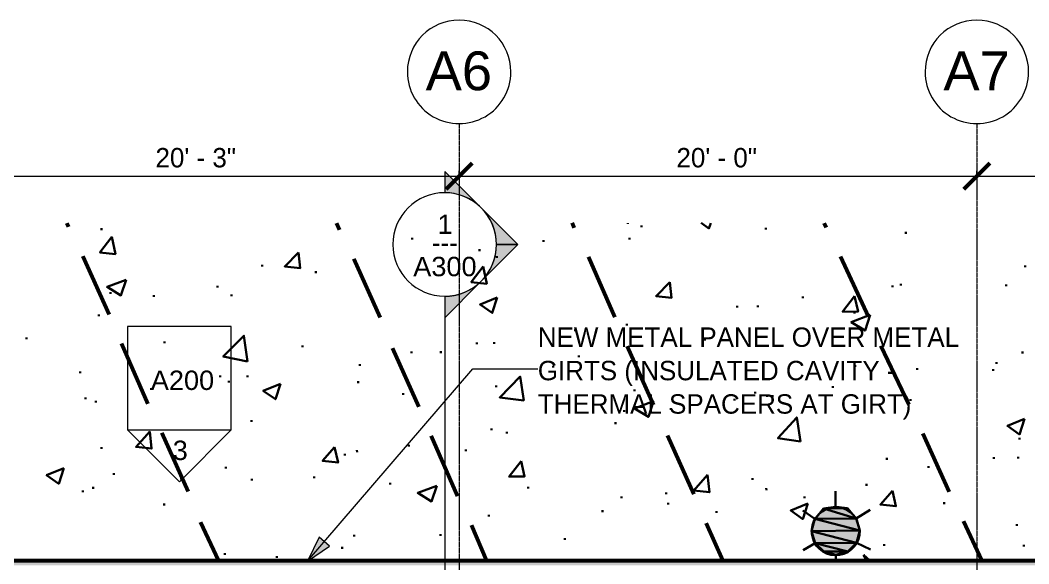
# Model space of a CAD drawing. Header units: inches. Extents: x -4136 to -1276, y 10223 to 12022.
# Drawn here: x -2745.7 to -2278.1, y 11769.1 to 12021.4 of the extents above; entities that cross this region are included whole.
import ezdxf

# ---------------------------------------------------------------- set-up
doc = ezdxf.new("R2010")
doc.units = ezdxf.units.IN
doc.header["$MEASUREMENT"] = 0
doc.linetypes.add('Grid Line 1_2_', pattern=[0.875, 0.5, -0.125, 0.125, -0.125])
doc.linetypes.add('IMPORT-DASHEDX2 _3_', pattern=[0.225, 0.15, -0.075])
for name, color, linetype, lineweight in [('A-ANNO-DIMS', 211, 'Continuous', 9), ('A-ANNO-DIMS-96', 211, 'Continuous', 9), ('A-WALL', 113, 'Continuous', 13), ('A-WALL-5', 113, 'Continuous', 50), ('G-ANNO-SYMB', 111, 'Continuous', 9), ('G-ANNO-TEXT', 231, 'Continuous', 9), ('PDF_Geometry-3', 253, 'Continuous', 30), ('PDF_Geometry-5', 111, 'Continuous', 50), ('PDF_Solid Fills-3', 253, 'Continuous', 30), ('S-GRID-1', 1, 'Grid Line 1_2_', 9), ('S-GRID-IDEN', 1, 'Continuous', 9), ('site plan_dwg _3_-1', 254, 'IMPORT-DASHEDX2 _3_', 9)]:
    doc.layers.add(name, color=color, linetype=linetype, lineweight=lineweight)
doc.styles.add('Arial', font='arial.ttf', dxfattribs={"height": 18})
doc.styles.add('Arial_1', font='arial.ttf', dxfattribs={"height": 9})
doc.styles.add('Century Gothic', font='ufonts.com_century-gothic.ttf', dxfattribs={"height": 9})
doc.dimstyles.new('OD__1__Tol__', dxfattribs={"dimscale": 12, "dimtxt": 9.397514, "dimasz": 1, "dimexe": 0.75, "dimexo": 0.5, "dimgap": 0.125, "dimtad": 1, "dimdec": 0, "dimzin": 3, "dimdsep": 46, "dimlunit": 4, "dimtxsty": 'Century Gothic', "dimblk1": 'OBLIQUE', "dimblk2": 'OBLIQUE', "dimsah": 1, "dimcen": 0.09, "dimdle": 0.75, "dimazin": 0, "dimtfac": 1, "dimtdec": 4, "dimtix": 1, "dimtmove": 0, "dimatfit": 3, "dimfxl": 1, "dimtvp": 1, "dimtfill": 1, "dimfrac": 2, "dimtolj": 1, "dimtzin": 0, "dimarcsym": 2})

# ---------------------------------------------------------------- blocks, each defined once
blk = doc.blocks.new('site plan_dwg _3_-1267336-FLOOR PLAN - 1ST FLOOR PLAN')
at = {"layer": 'PDF_Solid Fills-3'}
for points in [[(2676.92, 1929.8), (2696.12, 1929.8), (2680.92, 1934.6), (2677.12, 1930.03)], [(2680.92, 1934.6), (2692.12, 1934.6), (2686.52, 1935.4)], [(2696.12, 1929.8), (2680.92, 1934.6), (2692.12, 1934.6)], [(2675.32, 1924.2), (2697.72, 1924.2), (2676.92, 1929.8)], [(2697.72, 1924.2), (2676.92, 1929.8), (2696.12, 1929.8), (2696.32, 1929.1)], [(2676.92, 1918.6), (2696.12, 1918.6), (2675.32, 1924.2)], [(2696.12, 1918.6), (2675.32, 1924.2), (2697.72, 1924.2)], [(2680.92, 1914.6), (2692.12, 1914.6), (2676.92, 1918.6)], [(2692.12, 1914.6), (2676.92, 1918.6), (2696.12, 1918.6)], [(2686.52, 1913), (2680.92, 1914.6), (2692.12, 1914.6)], [(2700.76, 1910.25), (2699.32, 1913), (2702.25, 1910.24)]]:
    blk.add_hatch(color=256, dxfattribs=at).paths.add_polyline_path(points, flags=0)
at = {"layer": 'PDF_Geometry-3'}
for p, q in [((2347.32, 2067.4), (2347.32, 2066.6)), ((2591.32, 2067.82), (2591.32, 2067.4)), ((2597.72, 2066.6), (2597.72, 2065.8)), ((2655.32, 2065), (2655.32, 2064.2)), ((2720.12, 2062.6), (2720.12, 2061.8)), ((2491.32, 2061.8), (2491.32, 2061)), ((2552.12, 2060.2), (2552.12, 2059.4)), ((2592.12, 2061), (2592.12, 2060.2)), ((2522.52, 2056.2), (2522.52, 2055.4)), ((2530.52, 2053), (2530.52, 2052.2)), ((2421.72, 2049.8), (2421.72, 2049)), ((2446.52, 2046.6), (2446.52, 2045.8)), ((2468.12, 2043.4), (2468.12, 2042.6)), ((2775.32, 2046.6), (2775.32, 2045.8)), ((2400.92, 2040.2), (2400.92, 2039.4)), ((2351.32, 2037.8), (2351.32, 2037)), ((2371.32, 2036.2), (2371.32, 2035.4)), ((2407.32, 2036.2), (2407.32, 2035.4)), ((2713.72, 2037.8), (2713.72, 2037)), ((2717.72, 2038.6), (2717.72, 2037.8)), ((2766.52, 2037.8), (2766.52, 2037)), ((2672.12, 2033), (2672.12, 2032.2)), ((2345.72, 2027.4), (2345.72, 2026.6)), ((2641.72, 2029), (2641.72, 2028.2)), ((2651.32, 2029), (2651.32, 2028.2)), ((2696.12, 2025.8), (2696.12, 2025)), ((2590.52, 2021), (2590.52, 2020.2)), ((2312.12, 2017), (2312.12, 2016.2)), ((2566.52, 2018.6), (2566.52, 2017.8)), ((2376.12, 2014.6), (2376.12, 2013.8)), ((2440.12, 2012.2), (2440.12, 2011.4)), ((2520.92, 2013), (2520.92, 2012.2)), ((2528.92, 2013), (2528.92, 2012.2)), ((2626.52, 2013.8), (2626.52, 2013)), ((2490.52, 2009), (2490.52, 2008.2)), ((2504.12, 2009), (2504.12, 2008.2)), ((2568.12, 2006.6), (2568.12, 2005.8)), ((2773.72, 2006.6), (2773.72, 2005.8)), ((2466.52, 2003.4), (2466.52, 2002.6)), ((2556.12, 2001.8), (2556.12, 2001)), ((2632.12, 2003.4), (2632.12, 2002.6)), ((2761.72, 2001.8), (2761.72, 2001)), ((2336.92, 2001), (2336.92, 2000.2)), ((2401.72, 1998.6), (2401.72, 1997.8)), ((2414.52, 1998.6), (2414.52, 1997.8)), ((2696.12, 2001), (2696.12, 2000.2)), ((2712.12, 1997.8), (2712.12, 1997)), ((2724.92, 1999.4), (2724.92, 1998.6)), ((2760.12, 1998.6), (2760.12, 1997.8)), ((2369.72, 1993), (2369.72, 1992.2)), ((2405.72, 1996.2), (2405.72, 1995.4)), ((2465.72, 1995.4), (2465.72, 1994.6)), ((2529.72, 1993), (2529.72, 1992.2)), ((2339.32, 1989), (2339.32, 1988.2)), ((2344.12, 1987.4), (2344.12, 1986.6)), ((2486.52, 1989.8), (2486.52, 1989)), ((2593.72, 1990.6), (2593.72, 1989.8)), ((2649.72, 1989), (2649.72, 1988.2)), ((2655.32, 1987.4), (2655.32, 1986.6)), ((2657.72, 1987.4), (2657.72, 1986.6)), ((2685.72, 1991.4), (2685.72, 1990.6)), ((2640.12, 1985.8), (2640.12, 1985)), ((2721.72, 1985), (2721.72, 1984.2)), ((2588.92, 1981), (2588.92, 1980.2)), ((2610.52, 1981.8), (2610.52, 1981)), ((2416.12, 1977.8), (2416.12, 1977)), ((2584.92, 1975.4), (2584.92, 1974.6)), ((2527.32, 1973), (2527.32, 1972.2)), ((2534.52, 1971.4), (2534.52, 1970.6)), ((2346.52, 1965.8), (2346.52, 1965)), ((2488.92, 1965.8), (2488.92, 1965)), ((2772.12, 1966.6), (2772.12, 1965.8)), ((2459.32, 1961.8), (2459.32, 1961)), ((2464.92, 1963.4), (2464.92, 1962.6)), ((2515.32, 1963.4), (2515.32, 1962.6)), ((2404.12, 1956.2), (2404.12, 1955.4)), ((2710.52, 1957.8), (2710.52, 1957)), ((2760.12, 1957.8), (2760.12, 1957)), ((2771.32, 1957.8), (2771.32, 1957)), ((2352.12, 1953.8), (2352.12, 1953)), ((2383.32, 1951.4), (2383.32, 1950.6)), ((2416.12, 1950.6), (2416.12, 1949.8)), ((2444.92, 1951.4), (2444.92, 1950.6)), ((2729.72, 1953.8), (2729.72, 1953)), ((2337.72, 1945.8), (2337.72, 1945)), ((2342.52, 1947.4), (2342.52, 1946.6)), ((2480.12, 1948.2), (2480.12, 1947.4)), ((2544.12, 1945.8), (2544.12, 1945)), ((2648.12, 1949), (2648.12, 1948.2)), ((2700.92, 1945.8), (2700.92, 1945)), ((2587.32, 1941), (2587.32, 1940.2)), ((2608.12, 1942.6), (2608.12, 1941.8)), ((2654.52, 1944.2), (2654.52, 1943.4)), ((2686.52, 1935.4), (2686.52, 1942.6)), ((2375.32, 1939.4), (2375.32, 1938.6)), ((2608.92, 1937.8), (2608.92, 1937)), ((2672.12, 1940.2), (2672.12, 1939.4)), ((2736.92, 1937), (2736.92, 1936.2)), ((2525.72, 1933), (2525.72, 1932.2)), ((2578.52, 1934.6), (2578.52, 1933.8)), ((2631.32, 1933.8), (2631.32, 1933)), ((2676.92, 1929.8), (2671.32, 1933.8)), ((2770.52, 1926.6), (2770.52, 1925.8)), ((2463.32, 1924.2), (2463.32, 1923.4)), ((2503.32, 1924.2), (2503.32, 1923.4)), ((2560.92, 1921.8), (2560.92, 1921)), ((2457.72, 1918.6), (2457.72, 1917.8)), ((2676.92, 1918.6), (2671.32, 1915.4)), ((2696.12, 1918.6), (2702.52, 1915.4)), ((2708.92, 1917.8), (2708.92, 1917)), ((2403.32, 1916.2), (2403.32, 1915.4)), ((2427.32, 1914.6), (2427.32, 1913.8)), ((2686.52, 1913), (2686.52, 1910.37)), ((2773.72, 1917), (2773.72, 1916.2)), ((2728.92, 1910.6), (2728.92, 1910.02))]:
    blk.add_line(p, q, dxfattribs=at)
at = {"layer": 'PDF_Geometry-3', "flags": 128}
for points in [[(2629.75, 2067.5), (2628.92, 2065), (2625.36, 2067.54)], [(2702.52, 1933.8), (2696.12, 1929.8), (2697.72, 1924.2)]]:
    blk.add_lwpolyline(points, dxfattribs=at)
for points in [[(2352.12, 2063.4), (2353.72, 2055.4), (2346.52, 2056.2)], [(2438.52, 2055.4), (2439.32, 2048.2), (2432.12, 2049)], [(2524.12, 2048.2), (2525.72, 2040.2), (2518.52, 2041)], [(2358.52, 2043.4), (2356.12, 2036.2), (2349.72, 2040.2)], [(2610.52, 2040.2), (2611.32, 2033), (2604.12, 2033.8)], [(2530.52, 2033.8), (2528.12, 2026.6), (2522.52, 2030.6)], [(2696.12, 2033), (2697.72, 2025.8), (2690.52, 2025.8)], [(2703.32, 2024.2), (2700.92, 2017), (2694.52, 2021)], [(2414.52, 2005), (2403.32, 2007.4), (2412.92, 2017)], [(2542.52, 1985.8), (2531.32, 1987.4), (2540.92, 1997)], [(2429.72, 1994.6), (2427.32, 1987.4), (2421.72, 1991.4)], [(2602.52, 1985), (2600.12, 1977.8), (2593.72, 1981.8)], [(2670.52, 1965.8), (2660.12, 1967.4), (2668.92, 1977)], [(2774.52, 1975.4), (2772.12, 1968.2), (2766.52, 1972.2)], [(2368.92, 1973), (2369.72, 1965), (2362.52, 1965.8)], [(2454.52, 1965), (2456.12, 1957.8), (2448.92, 1958.6)], [(2328.92, 1956.2), (2326.52, 1949), (2320.92, 1953)], [(2540.92, 1957.8), (2542.52, 1950.6), (2535.32, 1950.6)], [(2627.32, 1950.6), (2628.12, 1942.6), (2620.92, 1943.4)], [(2501.72, 1946.6), (2499.32, 1939.4), (2492.92, 1943.4)], [(2712.92, 1942.6), (2714.52, 1935.4), (2707.32, 1936.2)], [(2673.72, 1937), (2671.32, 1929.8), (2665.72, 1933.8)]]:
    blk.add_lwpolyline(points, close=True, dxfattribs=at)
at = {"layer": 'PDF_Geometry-3'}
blk.add_arc((2686.55, 1924.03), 11.17, 31.0544, 0.8364, dxfattribs=at)
at = {"layer": 'PDF_Geometry-5'}
for p, q in [((2331.35, 2069.98), (2332.12, 2068.2)), ((2456.37, 2068.94), (2457.72, 2065.8)), ((2565.6, 2068.04), (2566.52, 2065.8)), ((2682.41, 2067.06), (2683.32, 2065)), ((2338.52, 2054.6), (2350.52, 2027.4)), ((2464.12, 2052.2), (2476.12, 2025)), ((2572.92, 2052.2), (2584.92, 2024.2)), ((2689.72, 2051.4), (2702.52, 2023.4)), ((2356.12, 2013.8), (2368.12, 1985.8)), ((2481.72, 2010.6), (2493.72, 1983.4)), ((2590.52, 2010.6), (2602.52, 1983.4)), ((2708.12, 2009.8), (2720.92, 1982.6)), ((2374.52, 1972.2), (2386.52, 1945)), ((2499.32, 1969.8), (2511.32, 1941.8)), ((2608.92, 1969), (2620.92, 1941.8)), ((2727.32, 1969), (2739.32, 1941.8)), ((2392.12, 1930.6), (2400.3, 1912.75)), ((2517.72, 1928.2), (2524.46, 1911.72)), ((2626.52, 1928.2), (2634.08, 1910.81)), ((2745.72, 1928.2), (2754.15, 1909.81))]:
    blk.add_line(p, q, dxfattribs=at)
at = {"layer": 'PDF_Solid Fills-3'}
for p, q in [((2680.92, 1934.6), (2677.12, 1930.03)), ((2686.52, 1935.4), (2680.92, 1934.6)), ((2680.92, 1934.6), (2692.12, 1934.6)), ((2696.12, 1929.8), (2680.92, 1934.6)), ((2696.12, 1929.8), (2680.92, 1934.6)), ((2680.92, 1934.6), (2692.12, 1934.6)), ((2692.12, 1934.6), (2686.52, 1935.4)), ((2692.12, 1934.6), (2696.12, 1929.8)), ((2676.92, 1929.8), (2675.32, 1924.2)), ((2677.12, 1930.03), (2676.92, 1929.8)), ((2676.92, 1929.8), (2696.12, 1929.8)), ((2697.72, 1924.2), (2676.92, 1929.8)), ((2697.72, 1924.2), (2676.92, 1929.8)), ((2676.92, 1929.8), (2696.12, 1929.8)), ((2696.12, 1929.8), (2696.32, 1929.1)), ((2696.32, 1929.1), (2697.72, 1924.2)), ((2675.32, 1924.2), (2697.72, 1924.2)), ((2696.12, 1918.6), (2675.32, 1924.2)), ((2675.32, 1924.2), (2676.92, 1918.6)), ((2696.12, 1918.6), (2675.32, 1924.2)), ((2675.32, 1924.2), (2697.72, 1924.2)), ((2697.72, 1924.2), (2696.12, 1918.6)), ((2676.92, 1918.6), (2696.12, 1918.6)), ((2692.12, 1914.6), (2676.92, 1918.6)), ((2676.92, 1918.6), (2680.92, 1914.6)), ((2692.12, 1914.6), (2676.92, 1918.6)), ((2676.92, 1918.6), (2696.12, 1918.6)), ((2696.12, 1918.6), (2692.12, 1914.6)), ((2686.52, 1913), (2680.92, 1914.6)), ((2680.92, 1914.6), (2692.12, 1914.6)), ((2680.92, 1914.6), (2692.12, 1914.6)), ((2692.12, 1914.6), (2686.52, 1913)), ((2700.76, 1910.25), (2699.32, 1913)), ((2699.32, 1913), (2702.25, 1910.24)), ((2702.25, 1910.24), (2700.76, 1910.25))]:
    blk.add_line(p, q, dxfattribs=at)
blk = doc.blocks.new('Grid - Grid Head - Circle-50561-FLOOR PLAN - 1ST FLOOR PLAN')
at = {"layer": 'S-GRID-IDEN'}
for start, end in [(360, 180), (180, 360)]:
    blk.add_arc((0, 0), 0.25, start, end, dxfattribs=at)
blk = doc.blocks.new('Elevation - Detail Number-151647-FLOOR PLAN - 1ST FLOOR PLAN')
at = {"layer": 'G-ANNO-SYMB'}
for p, q in [((0.25, 0.25), (-0.25, 0.25)), ((-0.25, 0.25), (-0.25, -0.25)), ((0.25, -0.25), (0.25, 0.25)), ((-0.25, -0.25), (0.25, -0.25))]:
    blk.add_line(p, q, dxfattribs=at)
blk = doc.blocks.new('Elevation - Detail Number-151370-FLOOR PLAN - 1ST FLOOR PLAN')
at = {"layer": 'G-ANNO-SYMB'}
for p, q in [((0, 0.25), (-0.25, 0)), ((0.25, 0), (0, 0.25)), ((-0.25, 0), (0.25, 0))]:
    blk.add_line(p, q, dxfattribs=at)
blk = doc.blocks.new('Section - Section Head - Filled-22785-FLOOR PLAN - 1ST FLOOR PLAN')
at = {"layer": 'G-ANNO-SYMB'}
h = blk.add_hatch(color=256, dxfattribs=at)
edge = h.paths.add_edge_path(flags=0)
edge.add_line((-0.4268, 0.1768), (-0.25, 0.3536))
edge.add_line((-0.25, 0.3536), (-0.25, 0.25))
edge.add_arc((-0.25, 0), 0.25, 90, 135)
h = blk.add_hatch(color=256, dxfattribs=at)
edge = h.paths.add_edge_path(flags=0)
edge.add_arc((-0.25, 0), 0.25, 45, 90)
edge.add_line((-0.25, 0.25), (-0.25, 0.3536))
edge.add_line((-0.25, 0.3536), (-0.0732, 0.1768))
h = blk.add_hatch(color=256, dxfattribs=at)
edge = h.paths.add_edge_path(flags=0)
edge.add_arc((-0.25, 0), 0.2503, 137.9216, 180)
edge.add_line((-0.5003, 0), (-0.6036, 0))
edge.add_line((-0.6036, 0), (-0.4358, 0.1678))
h = blk.add_hatch(color=256, dxfattribs=at)
edge = h.paths.add_edge_path(flags=0)
edge.add_line((-0.0642, 0.1678), (0.1036, 0))
edge.add_line((0.1036, 0), (0.0003, 0))
edge.add_arc((-0.25, 0), 0.2503, 0, 42.0784)
for p, q in [((-0.25, 0.3536), (-0.4268, 0.1768)), ((-0.25, 0.25), (-0.25, 0.3536)), ((-0.0732, 0.1768), (-0.25, 0.3536)), ((-0.25, 0.3536), (-0.25, 0.25)), ((-0.4358, 0.1678), (-0.6036, 0)), ((0.1036, 0), (-0.0642, 0.1678)), ((-0.6036, 0), (-0.5003, 0)), ((0.0003, 0), (0.1036, 0))]:
    blk.add_line(p, q, dxfattribs=at)
for centre, radius, start, end in [((-0.2503, 0), 0.25, 360, 180), ((-0.25, 0), 0.25, 90, 135), ((-0.25, 0), 0.25, 45, 90), ((-0.25, 0), 0.2503, 137.9216, 180), ((-0.25, 0), 0.2503, 0, 42.0784), ((-0.2503, 0), 0.25, 180, 360)]:
    blk.add_arc(centre, radius, start, end, dxfattribs=at)
blk = doc.blocks.new('DIMBLOCK19-FLOOR PLAN - 1ST FLOOR PLAN')
at = {"layer": 'A-ANNO-DIMS-96', "lineweight": 50}
for p, q in [((-2785.2, 11949.07), (-2779.2, 11955.07)), ((-2542.2, 11949.07), (-2536.2, 11955.07)), ((-2785.2, 11949.07), (-2791.2, 11943.07)), ((-2542.2, 11949.07), (-2548.2, 11943.07))]:
    blk.add_line(p, q, dxfattribs=at)
at = {"layer": 'A-ANNO-DIMS-96'}
for p, q in [((-2785.2, 11951.56), (-2785.2, 11940.07)), ((-2785.2, 11949.07), (-2785.2, 11951.56)), ((-2542.2, 11951.56), (-2542.2, 11940.07)), ((-2542.2, 11949.07), (-2542.2, 11951.56)), ((-2785.2, 11949.07), (-2542.2, 11949.07))]:
    blk.add_line(p, q, dxfattribs=at)
at = {"layer": 'A-ANNO-DIMS-96', "color": 0, "insert": (-2682.95, 11962.11), "char_height": 9, "width": 46.1821, "attachment_point": 1, "line_spacing_factor": 0.984502, "style": 'Century Gothic', "bg_fill": 3, "box_fill_scale": 1.25, "bg_fill_color": 256, "bg_fill_true_color": 13158600, "bg_fill_transparency": 0}
blk.add_mtext('20\' - 3"', dxfattribs=at)
blk = doc.blocks.new('_Oblique')
at = {"color": 0, "linetype": 'ByBlock', "lineweight": -2}
blk.add_line((-0.5, -0.5), (0.5, 0.5), dxfattribs=at)
blk = doc.blocks.new('DIMBLOCK20-FLOOR PLAN - 1ST FLOOR PLAN')
at = {"layer": 'A-ANNO-DIMS-96', "lineweight": 50}
for p, q in [((-2542.2, 11949.07), (-2536.2, 11955.07)), ((-2302.2, 11949.07), (-2296.2, 11955.07)), ((-2542.2, 11949.07), (-2548.2, 11943.07)), ((-2302.2, 11949.07), (-2308.2, 11943.07))]:
    blk.add_line(p, q, dxfattribs=at)
at = {"layer": 'A-ANNO-DIMS-96'}
for p, q in [((-2542.2, 11951.56), (-2542.2, 11940.07)), ((-2542.2, 11949.07), (-2542.2, 11951.56)), ((-2302.2, 11951.56), (-2302.2, 11940.07)), ((-2302.2, 11949.07), (-2302.2, 11951.56)), ((-2542.2, 11949.07), (-2302.2, 11949.07))]:
    blk.add_line(p, q, dxfattribs=at)
at = {"layer": 'A-ANNO-DIMS-96', "color": 0, "insert": (-2441.45, 11962.11), "char_height": 9, "width": 46.1821, "attachment_point": 1, "line_spacing_factor": 0.984502, "style": 'Century Gothic', "bg_fill": 3, "box_fill_scale": 1.25, "bg_fill_color": 256, "bg_fill_true_color": 13158600, "bg_fill_transparency": 0}
blk.add_mtext('20\' - 0"', dxfattribs=at)
blk = doc.blocks.new('DIMBLOCK21-FLOOR PLAN - 1ST FLOOR PLAN')
at = {"layer": 'A-ANNO-DIMS-96', "lineweight": 50}
for p, q in [((-2302.2, 11949.07), (-2296.2, 11955.07)), ((-1821.2, 11949.07), (-1815.2, 11955.07)), ((-2302.2, 11949.07), (-2308.2, 11943.07)), ((-1821.2, 11949.07), (-1827.2, 11943.07))]:
    blk.add_line(p, q, dxfattribs=at)
at = {"layer": 'A-ANNO-DIMS-96'}
for p, q in [((-2302.2, 11951.56), (-2302.2, 11940.07)), ((-2302.2, 11949.07), (-2302.2, 11951.56)), ((-1821.2, 11951.56), (-1821.2, 11940.07)), ((-1821.2, 11949.07), (-1821.2, 11951.56)), ((-2302.2, 11949.07), (-1821.2, 11949.07))]:
    blk.add_line(p, q, dxfattribs=at)
at = {"layer": 'A-ANNO-DIMS-96', "color": 0, "insert": (-2080.95, 11962.11), "char_height": 9, "width": 46.1821, "attachment_point": 1, "line_spacing_factor": 0.984502, "style": 'Century Gothic', "bg_fill": 3, "box_fill_scale": 1.25, "bg_fill_color": 256, "bg_fill_true_color": 13158600, "bg_fill_transparency": 0}
blk.add_mtext('40\' - 1"', dxfattribs=at)

msp = doc.modelspace()

# ---------------------------------------------------------------- hatches: boundary and pattern name
at = {"layer": 'A-WALL'}
h = msp.add_hatch(color=256, dxfattribs=at)
h.paths.add_polyline_path([(-1883.64, 11769.9), (-1883.64, 11770.65), (-3037.08, 11770.65), (-3037.08, 11769.9), (-1950.2, 11769.9)], flags=0)
h.paths.add_polyline_path([(-1585.45, 11769.9), (-1585.45, 11770.65), (-1843.64, 11770.65), (-1843.64, 11769.9), (-1594.85, 11769.9)], flags=0)
h = msp.add_hatch(color=256, dxfattribs=at)
h.paths.add_polyline_path([(-1883.64, 11768.4), (-1883.64, 11769.9), (-3036.33, 11769.9), (-3036.33, 11768.4), (-1950.2, 11768.4)], flags=0)
h.paths.add_polyline_path([(-1585.45, 11768.4), (-1585.45, 11769.9), (-1843.64, 11769.9), (-1843.64, 11768.4), (-1594.85, 11768.4)], flags=0)
at = {"layer": 'G-ANNO-TEXT'}
msp.add_hatch(color=256, dxfattribs=at).paths.add_polyline_path([(-2612.51, 11770.32), (-2602.25, 11777.32), (-2607.13, 11781.52)], flags=0)

# ---------------------------------------------------------------- linework, layer by layer
at = {"layer": 'A-WALL'}
msp.add_line((-1883.64, 11769.9), (-3036.33, 11769.9), dxfattribs=at)
at = {"layer": 'A-WALL-5'}
msp.add_line((-1883.64, 11770.65), (-3037.08, 11770.65), dxfattribs=at)
at = {"layer": 'G-ANNO-SYMB'}
msp.add_line((-2548.89, 11893.32), (-2548.89, 10238.07), dxfattribs=at)
at = {"layer": 'G-ANNO-TEXT'}
for p, q in [((-2612.51, 11770.32), (-2535.8, 11859.58)), ((-2535.8, 11859.58), (-2505.72, 11859.58)), ((-2607.13, 11781.52), (-2612.51, 11770.32)), ((-2602.25, 11777.32), (-2607.13, 11781.52)), ((-2612.51, 11770.32), (-2602.25, 11777.32))]:
    msp.add_line(p, q, dxfattribs=at)
at = {"layer": 'S-GRID-1'}
for p, q in [((-2542.2, 11973.42), (-2542.2, 10769.7)), ((-2302.2, 11973.42), (-2302.2, 10769.7))]:
    msp.add_line(p, q, dxfattribs=at)

# ---------------------------------------------------------------- block references
at = {"layer": 'G-ANNO-SYMB', "xscale": 95.99999999999994, "yscale": 95.99999999999994, "zscale": 95.99999999999994, "rotation": 269.9999999999996}
msp.add_blockref('Section - Section Head - Filled-22785-FLOOR PLAN - 1ST FLOOR PLAN', (-2548.89, 11893.32), dxfattribs=at)
at = {"layer": 'G-ANNO-SYMB', "xscale": 95.99999999999994, "yscale": 95.99999999999994, "zscale": 95.99999999999994}
msp.add_blockref('Elevation - Detail Number-151647-FLOOR PLAN - 1ST FLOOR PLAN', (-2671.85, 11855.27), dxfattribs=at)
at = {"layer": 'G-ANNO-SYMB', "extrusion": (0, 0, -1), "xscale": 95.99999999999994, "yscale": 95.99999999999994, "zscale": 95.99999999999994, "rotation": 180}
msp.add_blockref('Elevation - Detail Number-151370-FLOOR PLAN - 1ST FLOOR PLAN', (2671.85, 11831.27), dxfattribs=at)
at = {"layer": 'S-GRID-IDEN', "xscale": 95.99999999999994, "yscale": 95.99999999999994, "zscale": 95.99999999999994, "rotation": 180}
for p in [(-2542.2, 11997.42), (-2302.2, 11997.42)]:
    msp.add_blockref('Grid - Grid Head - Circle-50561-FLOOR PLAN - 1ST FLOOR PLAN', p, dxfattribs=at)
at = {"layer": 'site plan_dwg _3_-1', "rotation": 0.4767314902811993}
msp.add_blockref('site plan_dwg _3_-1267336-FLOOR PLAN - 1ST FLOOR PLAN', (-5038.04, 9837.99), dxfattribs=at)

# ---------------------------------------------------------------- texts
at = {"layer": 'G-ANNO-SYMB', "char_height": 9, "attachment_point": 1}
for s, insert, width, style in [('1', (-2552.21, 11931.23), 8.484, 'Arial_1'), ('---', (-2554.86, 11922.73), 15.453, 'Century Gothic'), ('A300', (-2563.46, 11911.6), 35.754, 'Arial_1'), ('A200', (-2685.12, 11858.82), 35.754, 'Arial_1'), ('3', (-2674.96, 11826.32), 8.484, 'Arial_1')]:
    msp.add_mtext(s, dxfattribs=dict(at, insert=insert, width=width, style=style))
at = {"layer": 'G-ANNO-TEXT', "char_height": 9, "attachment_point": 1, "style": 'Century Gothic'}
for s, insert, width in [('NEW METAL PANEL OVER METAL', (-2505.72, 11878.83), 237.249), ('GIRTS (INSULATED CAVITY -', (-2505.72, 11863.33), 198.768), ('THERMAL SPACERS AT GIRT)', (-2505.72, 11847.83), 203.313)]:
    msp.add_mtext(s, dxfattribs=dict(at, insert=insert, width=width))
at = {"layer": 'S-GRID-IDEN', "char_height": 18, "width": 37.269, "attachment_point": 1, "style": 'Arial'}
for s, insert in [('A6', (-2557.69, 12006.91)), ('A7', (-2317.69, 12006.91))]:
    msp.add_mtext(s, dxfattribs=dict(at, insert=insert))

# ---------------------------------------------------------------- next in the draw order: dimensions: what is measured, and where the dimension line sits
at = {"layer": 'A-ANNO-DIMS'}
dim = msp.add_linear_dim(base=(-2542.2, 11949.07), p1=(-2785.2, 11957.56), p2=(-2542.2, 11957.56), dimstyle='OD__1__Tol__', override={"dimpost": '<>', "dimfxl": 243}, dxfattribs=at)
dim.commit()
dim.dimension.update_dxf_attribs({"geometry": 'DIMBLOCK19-FLOOR PLAN - 1ST FLOOR PLAN', "text_midpoint": (-2663.7, 11955.3)})

# ---------------------------------------------------------------- next in the draw order: dimensions: what is measured, and where the dimension line sits
dim = msp.add_linear_dim(base=(-2302.2, 11949.07), p1=(-2542.2, 11957.56), p2=(-2302.2, 11957.56), dimstyle='OD__1__Tol__', override={"dimpost": '<>', "dimfxl": 240}, dxfattribs=at)
dim.commit()
dim.dimension.update_dxf_attribs({"geometry": 'DIMBLOCK20-FLOOR PLAN - 1ST FLOOR PLAN', "text_midpoint": (-2422.2, 11955.3)})

# ---------------------------------------------------------------- next in the draw order: dimensions: what is measured, and where the dimension line sits
dim = msp.add_linear_dim(base=(-1821.2, 11949.07), p1=(-2302.2, 11957.56), p2=(-1821.2, 11957.56), dimstyle='OD__1__Tol__', override={"dimpost": '<>', "dimfxl": 481}, dxfattribs=at)
dim.commit()
dim.dimension.update_dxf_attribs({"geometry": 'DIMBLOCK21-FLOOR PLAN - 1ST FLOOR PLAN', "text_midpoint": (-2061.7, 11955.3)})

doc.saveas('drawing.dxf')
